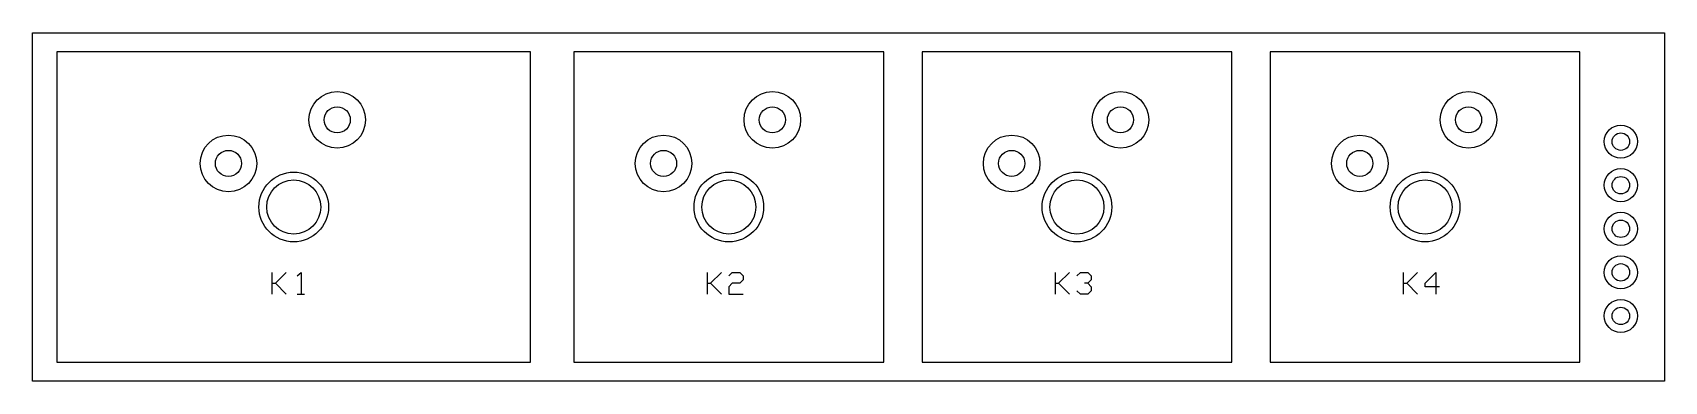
# Model space of a CAD drawing. Extents: x 0 to 95.2, y 0 to 20.3.
import ezdxf

# ---------------------------------------------------------------- set-up
doc = ezdxf.new("R2010")
doc.units = 0
doc.layers.get('0').update_dxf_attribs({"linetype": 'CONTINUOUS'})

msp = doc.modelspace()

# ---------------------------------------------------------------- linework, layer by layer
at = {"color": 7}
for p, q in [((0, 20.32), (95.25, 20.32)), ((0, 0), (0, 20.32)), ((95.25, 20.32), (95.25, 0)), ((1.422, 19.202), (1.422, 1.118)), ((29.058, 19.202), (1.422, 19.202)), ((29.058, 1.118), (29.058, 19.202)), ((31.598, 19.202), (31.598, 1.118)), ((49.682, 19.202), (31.598, 19.202)), ((49.682, 1.118), (49.682, 19.202)), ((51.918, 19.202), (51.918, 1.118)), ((70.002, 19.202), (51.918, 19.202)), ((70.002, 1.118), (70.002, 19.202)), ((72.238, 19.202), (72.238, 1.118)), ((90.322, 19.202), (72.238, 19.202)), ((90.322, 1.118), (90.322, 19.202)), ((13.97, 6.35), (13.97, 5.08)), ((13.97, 5.715), (14.173, 5.715)), ((14.808, 6.35), (14.173, 5.715)), ((14.173, 5.715), (14.808, 5.08)), ((15.443, 6.147), (15.672, 6.35)), ((15.672, 6.35), (15.672, 5.08)), ((39.37, 6.35), (39.37, 5.08)), ((39.37, 5.715), (39.573, 5.715)), ((40.208, 6.35), (39.573, 5.715)), ((39.573, 5.715), (40.208, 5.08)), ((40.64, 6.147), (40.843, 6.35)), ((40.843, 5.715), (40.64, 5.512)), ((40.843, 6.35), (41.275, 6.35)), ((41.275, 5.715), (40.843, 5.715)), ((41.275, 6.35), (41.478, 6.147)), ((41.478, 5.918), (41.275, 5.715)), ((41.478, 6.147), (41.478, 5.918)), ((59.69, 6.35), (59.69, 5.08)), ((59.69, 5.715), (59.893, 5.715)), ((60.528, 6.35), (59.893, 5.715)), ((59.893, 5.715), (60.528, 5.08)), ((60.96, 6.147), (61.163, 6.35)), ((61.163, 6.35), (61.595, 6.35)), ((61.595, 5.715), (61.392, 5.715)), ((61.595, 6.35), (61.798, 6.147)), ((61.798, 5.918), (61.595, 5.715)), ((61.595, 5.715), (61.798, 5.512)), ((61.798, 6.147), (61.798, 5.918)), ((80.01, 6.35), (80.01, 5.08)), ((80.01, 5.715), (80.213, 5.715)), ((80.848, 6.35), (80.213, 5.715)), ((80.213, 5.715), (80.848, 5.08)), ((81.28, 5.715), (81.915, 6.35)), ((81.28, 5.512), (81.28, 5.715)), ((81.915, 6.35), (81.915, 5.08)), ((15.443, 5.08), (15.875, 5.08)), ((40.64, 5.512), (40.64, 5.08)), ((40.64, 5.08), (41.478, 5.08)), ((61.163, 5.08), (60.96, 5.283)), ((61.595, 5.08), (61.163, 5.08)), ((61.798, 5.283), (61.595, 5.08)), ((61.798, 5.512), (61.798, 5.283)), ((82.118, 5.512), (81.28, 5.512)), ((1.422, 1.118), (29.058, 1.118)), ((31.598, 1.118), (49.682, 1.118)), ((51.918, 1.118), (70.002, 1.118)), ((72.238, 1.118), (90.322, 1.118)), ((95.25, 0), (0, 0))]:
    msp.add_line(p, q, dxfattribs=at)
for centre, radius in [((17.78, 15.24), 1.651), ((43.18, 15.24), 1.651), ((63.5, 15.24), 1.651), ((83.82, 15.24), 1.651), ((17.78, 15.24), 0.762), ((43.18, 15.24), 0.762), ((63.5, 15.24), 0.762), ((83.82, 15.24), 0.762), ((11.43, 12.7), 1.651), ((36.83, 12.7), 1.651), ((57.15, 12.7), 1.651), ((77.47, 12.7), 1.651), ((92.71, 13.97), 0.965), ((92.71, 13.97), 0.508), ((11.43, 12.7), 0.762), ((36.83, 12.7), 0.762), ((57.15, 12.7), 0.762), ((77.47, 12.7), 0.762), ((92.71, 11.43), 0.965), ((15.24, 10.16), 2.032), ((15.24, 10.16), 1.575), ((40.64, 10.16), 2.032), ((40.64, 10.16), 1.575), ((60.96, 10.16), 2.032), ((60.96, 10.16), 1.575), ((81.28, 10.16), 2.032), ((81.28, 10.16), 1.575), ((92.71, 11.43), 0.508), ((92.71, 8.89), 0.965), ((92.71, 8.89), 0.508), ((92.71, 6.35), 0.965), ((92.71, 6.35), 0.508), ((92.71, 3.81), 0.965), ((92.71, 3.81), 0.508)]:
    msp.add_circle(centre, radius, dxfattribs=at)

doc.saveas('drawing.dxf')
